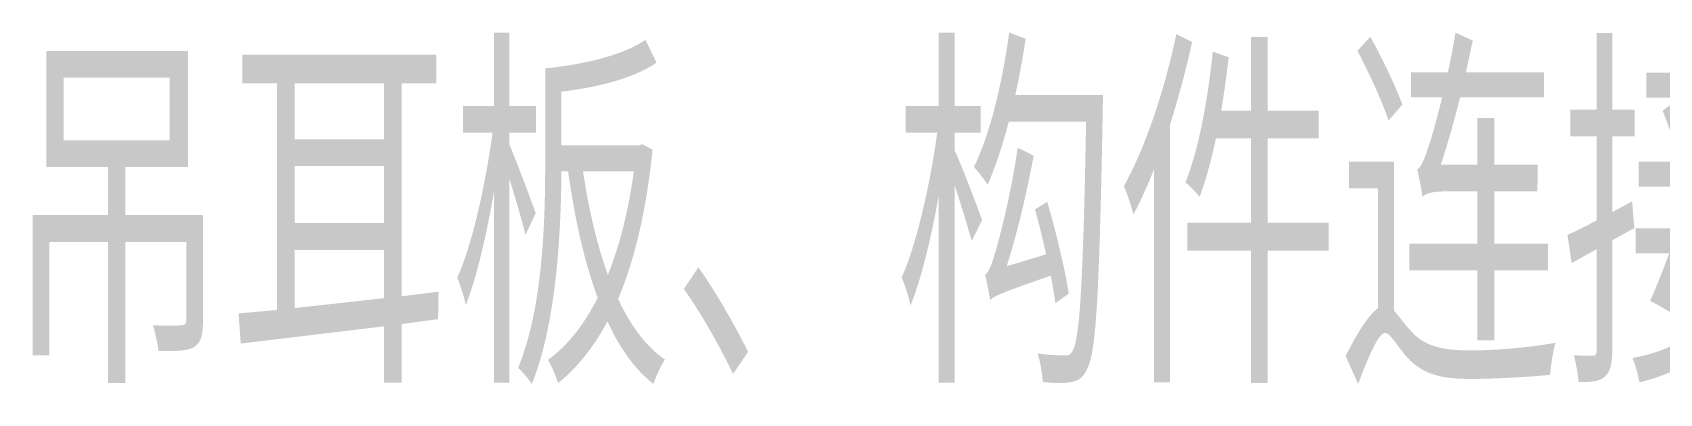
# Model space of a CAD drawing. Extents: x -116116 to 163606, y 26244 to 140307.
# Drawn here: x 131563 to 133869, y 59994 to 60505 of the extents above; entities that cross this region are included whole.
import ezdxf

# ---------------------------------------------------------------- set-up
doc = ezdxf.new("R2010")
doc.units = 0
doc.header["$LTSCALE"] = 1000
doc.layers.add('6文本', color=7, linetype='CONTINUOUS', lineweight=15)
doc.styles.add('TSSD_NORM', font='tssdeng.shx', dxfattribs={"width": 0.7, "bigfont": 'hztxt.shx'})

msp = doc.modelspace()

# ---------------------------------------------------------------- texts
at = {"layer": '6文本', "style": 'TSSD_NORM', "width": 0.7}
msp.add_text('吊耳板、构件连接，焊脚尺寸不小于8mm。', height=450, dxfattribs=at).set_placement((131524.692631903, 60008.4586563952))

doc.saveas('drawing.dxf')
